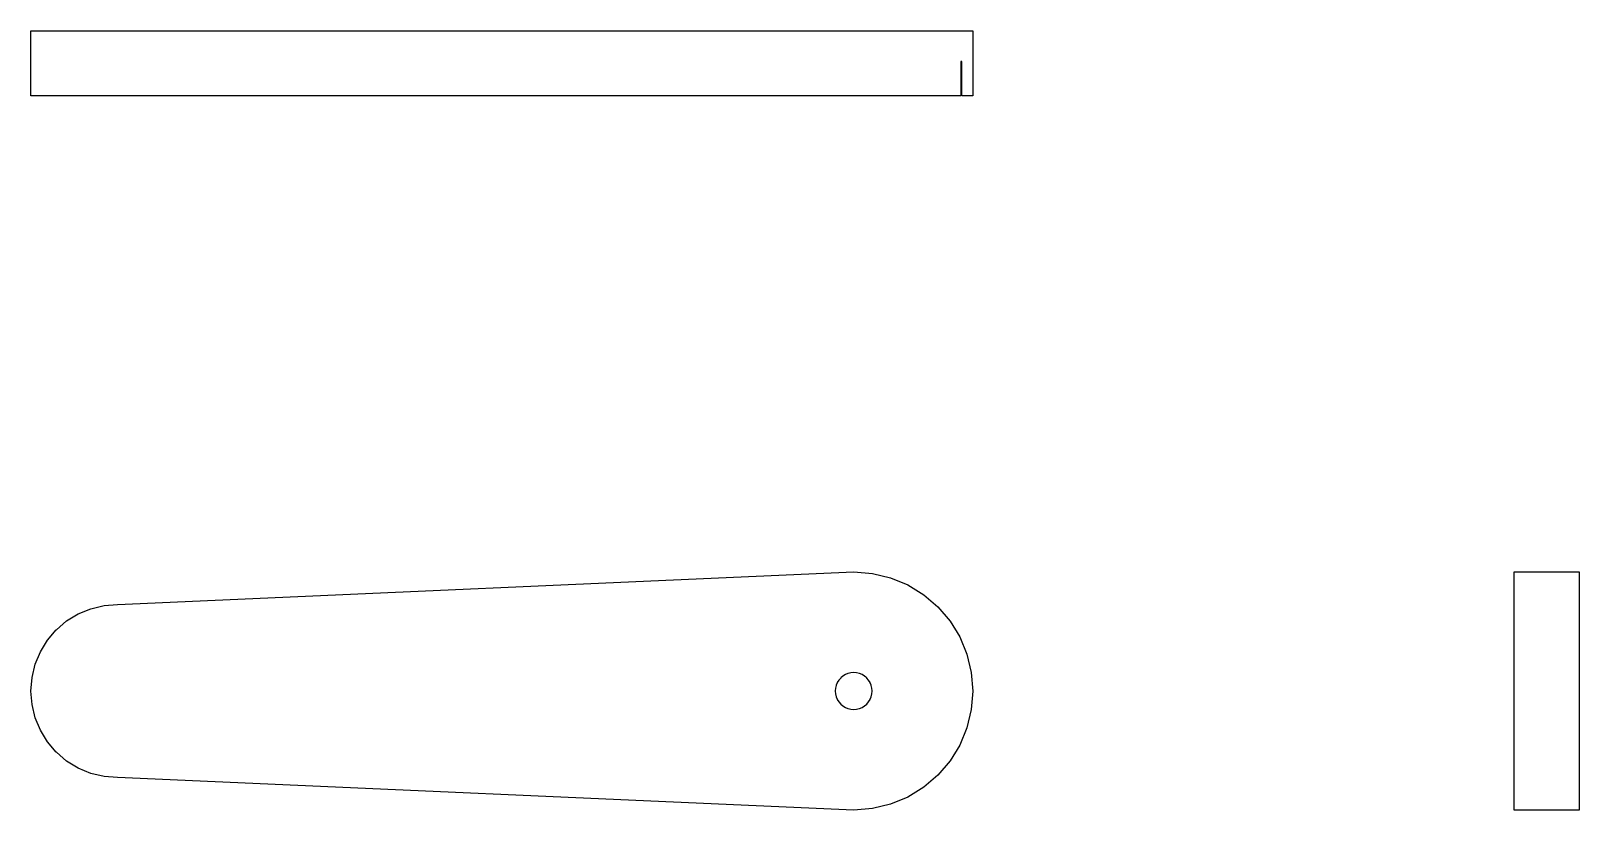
# Model space of a CAD drawing. Header units: metres. Extents: x 0 to 71.5, y 0 to 36.
import ezdxf

# ---------------------------------------------------------------- set-up
doc = ezdxf.new("R2010")
doc.units = ezdxf.units.M

msp = doc.modelspace()

# ---------------------------------------------------------------- linework, layer by layer
at = {"layer": 'FRONT'}
for points in [[(0, 5.5), (0, 5.5), (0, 5.5), (0, 5.5), (0, 5.5), (0, 5.5), (0, 5.5), (0.049, 6.125), (0.049, 6.126), (0.049, 6.126), (0.196, 6.736), (0.196, 6.736), (0.436, 7.316), (0.436, 7.316), (0.436, 7.316), (0.764, 7.851), (0.764, 7.851), (0.764, 7.851), (1.171, 8.328), (1.172, 8.328), (1.172, 8.329), (1.649, 8.736), (1.649, 8.736), (1.649, 8.736), (1.649, 8.736), (2.184, 9.064), (2.184, 9.064), (2.184, 9.064), (2.184, 9.064), (2.764, 9.304), (2.764, 9.304), (2.764, 9.304), (3.374, 9.451), (3.374, 9.451), (3.374, 9.451), (4, 9.5), (4, 9.5), (38, 11), (38, 11), (38, 11), (38, 11), (38, 11), (38.86, 10.932), (38.86, 10.932), (38.861, 10.932), (38.861, 10.932), (39.699, 10.731), (39.7, 10.731), (39.7, 10.731), (40.497, 10.401), (40.497, 10.401), (40.497, 10.401), (40.497, 10.401), (40.497, 10.4), (41.232, 9.95), (41.233, 9.95), (41.233, 9.949), (41.889, 9.389), (41.889, 9.389), (41.889, 9.389), (41.889, 9.389), (42.449, 8.733), (42.45, 8.733), (42.45, 8.732), (42.9, 7.997), (42.9, 7.997), (42.901, 7.997), (42.901, 7.997), (42.901, 7.997), (43.231, 7.2), (43.231, 7.2), (43.231, 7.199), (43.432, 6.361), (43.432, 6.36), (43.432, 6.36), (43.432, 6.36), (43.5, 5.5), (43.5, 5.5), (43.5, 5.5), (43.432, 4.64), (43.432, 4.64), (43.432, 4.64), (43.432, 4.639), (43.231, 3.801), (43.231, 3.8), (43.231, 3.8), (42.901, 3.003), (42.901, 3.003), (42.901, 3.003), (42.901, 3.003), (42.9, 3.003), (42.45, 2.268), (42.45, 2.267), (42.449, 2.267), (41.889, 1.611), (41.889, 1.611), (41.889, 1.611), (41.233, 1.051), (41.233, 1.05), (41.232, 1.05), (40.497, 0.6), (40.497, 0.6), (40.497, 0.599), (40.497, 0.599), (40.497, 0.599), (40.497, 0.599), (39.7, 0.269), (39.7, 0.269), (39.699, 0.269), (38.861, 0.068), (38.861, 0.068), (38.86, 0.068), (38.86, 0.068), (38, 0), (38, 0), (38, 0), (4, 1.5), (4, 1.5), (3.375, 1.549), (3.375, 1.549), (3.374, 1.549), (3.374, 1.549), (3.374, 1.549), (2.764, 1.696), (2.764, 1.696), (2.764, 1.696), (2.184, 1.936), (2.184, 1.936), (2.184, 1.936), (2.184, 1.936), (1.649, 2.264), (1.649, 2.264), (1.649, 2.264), (1.649, 2.264), (1.649, 2.264), (1.172, 2.671), (1.172, 2.671), (1.172, 2.672), (1.172, 2.672), (1.171, 2.672), (1.171, 2.672), (0.764, 3.149), (0.764, 3.149), (0.764, 3.149), (0.764, 3.149), (0.764, 3.149), (0.764, 3.149), (0.436, 3.684), (0.436, 3.684), (0.436, 3.684), (0.436, 3.684), (0.436, 3.684), (0.436, 3.684), (0.196, 4.264), (0.196, 4.264), (0.196, 4.264), (0.196, 4.264), (0.049, 4.874), (0.049, 4.874), (0.049, 4.875), (0, 5.5)], [(37.739, 6.309), (37.737, 6.308), (37.736, 6.308), (37.616, 6.258), (37.614, 6.257), (37.613, 6.257), (37.502, 6.188), (37.5, 6.188), (37.499, 6.187), (37.4, 6.102), (37.399, 6.101), (37.398, 6.1), (37.313, 6.001), (37.312, 6), (37.312, 5.998), (37.243, 5.887), (37.243, 5.886), (37.242, 5.884), (37.192, 5.764), (37.192, 5.763), (37.191, 5.761), (37.161, 5.634), (37.161, 5.633), (37.16, 5.631), (37.15, 5.502), (37.15, 5.5), (37.15, 5.498), (37.16, 5.369), (37.161, 5.367), (37.161, 5.366), (37.191, 5.239), (37.192, 5.237), (37.192, 5.236), (37.242, 5.116), (37.243, 5.114), (37.243, 5.113), (37.312, 5.002), (37.312, 5), (37.313, 4.999), (37.398, 4.9), (37.399, 4.899), (37.4, 4.898), (37.499, 4.813), (37.5, 4.812), (37.502, 4.812), (37.613, 4.743), (37.614, 4.743), (37.616, 4.742), (37.736, 4.692), (37.737, 4.692), (37.739, 4.691), (37.866, 4.661), (37.867, 4.661), (37.869, 4.66), (37.998, 4.65), (38, 4.65), (38.002, 4.65), (38.131, 4.66), (38.133, 4.661), (38.134, 4.661), (38.259, 4.691), (38.261, 4.691), (38.263, 4.692), (38.264, 4.692), (38.384, 4.742), (38.386, 4.743), (38.387, 4.743), (38.498, 4.812), (38.5, 4.812), (38.501, 4.813), (38.6, 4.898), (38.601, 4.899), (38.602, 4.9), (38.687, 4.999), (38.688, 5), (38.688, 5.002), (38.757, 5.113), (38.757, 5.114), (38.758, 5.116), (38.808, 5.236), (38.808, 5.237), (38.809, 5.239), (38.839, 5.366), (38.839, 5.367), (38.84, 5.369), (38.85, 5.498), (38.85, 5.5), (38.85, 5.502), (38.84, 5.631), (38.839, 5.633), (38.839, 5.634), (38.809, 5.761), (38.808, 5.763), (38.808, 5.764), (38.758, 5.884), (38.757, 5.886), (38.757, 5.887), (38.688, 5.998), (38.688, 6), (38.687, 6.001), (38.602, 6.1), (38.601, 6.101), (38.6, 6.102), (38.556, 6.14), (38.501, 6.187), (38.5, 6.188), (38.498, 6.188), (38.387, 6.257), (38.386, 6.257), (38.384, 6.258), (38.264, 6.308), (38.263, 6.308), (38.261, 6.309), (38.134, 6.339), (38.133, 6.339), (38.131, 6.34), (38.002, 6.35), (38, 6.35), (37.998, 6.35), (37.869, 6.34), (37.867, 6.339), (37.866, 6.339), (37.739, 6.309)]]:
    msp.add_lwpolyline(points, dxfattribs=at)
at = {"layer": 'SIDE'}
msp.add_lwpolyline([(68.5, 0), (68.5, 0), (68.5, 0), (68.5, 0), (68.5, 0), (68.5, 0), (68.5, 0.068), (68.5, 11), (68.5, 11), (68.5, 11), (68.5, 11), (71.5, 11), (71.5, 11), (71.5, 11), (71.5, 11), (71.5, 11), (71.5, 11), (71.5, 0), (71.5, 0), (71.5, 0), (68.5, 0)], dxfattribs=at)
at = {"layer": 'TOP'}
msp.add_lwpolyline([(0, 33), (0, 33), (0, 33), (0, 33), (0, 36), (0, 36), (0, 36), (0, 36), (0, 36), (0.049, 36), (43.5, 36), (43.5, 36), (43.5, 36), (43.5, 33), (43.5, 33), (43.5, 33), (43.5, 33), (43.432, 33), (43, 33), (43, 33), (43, 33), (43, 33), (43, 34.57), (43, 34.572), (43, 34.574), (42.999, 34.576), (42.998, 34.578), (42.998, 34.579), (42.997, 34.581), (42.995, 34.583), (42.994, 34.584), (42.993, 34.585), (42.991, 34.587), (42.989, 34.588), (42.988, 34.588), (42.986, 34.589), (42.984, 34.59), (42.982, 34.59), (42.98, 34.59), (42.961, 34.59), (42.959, 34.59), (42.957, 34.59), (42.955, 34.589), (42.953, 34.588), (42.951, 34.588), (42.95, 34.587), (42.948, 34.585), (42.947, 34.584), (42.945, 34.583), (42.944, 34.581), (42.943, 34.579), (42.942, 34.578), (42.942, 34.576), (42.941, 34.574), (42.941, 34.572), (42.941, 34.57), (42.941, 33), (42.941, 33), (42.941, 33), (42.941, 33), (42.94, 33), (42.901, 33), (40.497, 33), (39.7, 33), (38.86, 33), (1.172, 33), (0.764, 33), (0.764, 33), (0.764, 33), (0, 33)], dxfattribs=at)

doc.saveas('drawing.dxf')
